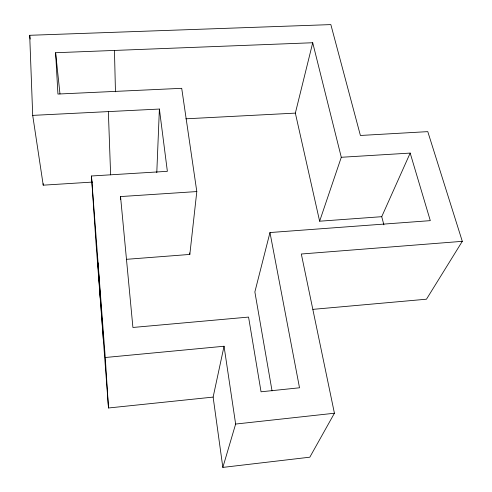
<?xml version="1.0" encoding="UTF-8"?>
<svg xmlns="http://www.w3.org/2000/svg" width="492" height="492" viewBox="0 0 492 492"><rect width="100%" height="100%" fill="white"/><g stroke="black" fill="none" stroke-linecap="round" stroke-linejoin="round"><path stroke-width="0.74" d="M156.782 172.698L159.39 109.052L32.706 115.38L29.698 35.295L330.845 24.6L360.402 135.472L427.782 131.635L462.302 241.332L426.466 299.204L312.924 309.357M126.395 259.327L189.832 254.432L196.806 191.566L181.714 88.32L57.933 94.052L55.608 52.724L312.721 42.742L341.288 157.28L319.628 221.209L381.724 216.689L410.18 153.086L341.288 157.28M213.128 397.093L224.044 346.245L105.257 357.506L108.504 407.985L213.128 397.093L222.839 467.4L309.819 457.191L334.425 413.231L301.319 254.007L462.302 241.332M319.628 221.209L295.354 113.117L312.721 42.742M410.18 153.086L430.303 220.644L269.973 232.544L254.868 291.934L272.051 390.906M222.839 467.4L235.637 424.055L224.044 346.245M235.637 424.055L334.425 413.231M120.608 199.617L120.546 196.572L196.806 191.566M108.504 407.985L95.897 241.332L91.463 175.995L167.366 171.321L159.39 109.052M32.706 115.38L43.228 185.17L92.607 182.071M185.878 118.812L295.354 113.117M381.724 216.689L383.895 224.844M269.973 232.544L299.511 387.788L261.043 391.792L248.565 317.082L132.914 327.463L120.546 196.572M29.698 35.295L30.227 39.083M189.629 252.919L189.832 254.432M55.608 52.724L59.975 93.917M91.463 175.995L105.257 357.506M103.4 339.917L97.877 262.654L100.239 298.109M43.161 183.639L43.228 185.17M108.357 111.604L110.626 174.838M114.451 50.442L115.46 91.801"/></g></svg>
